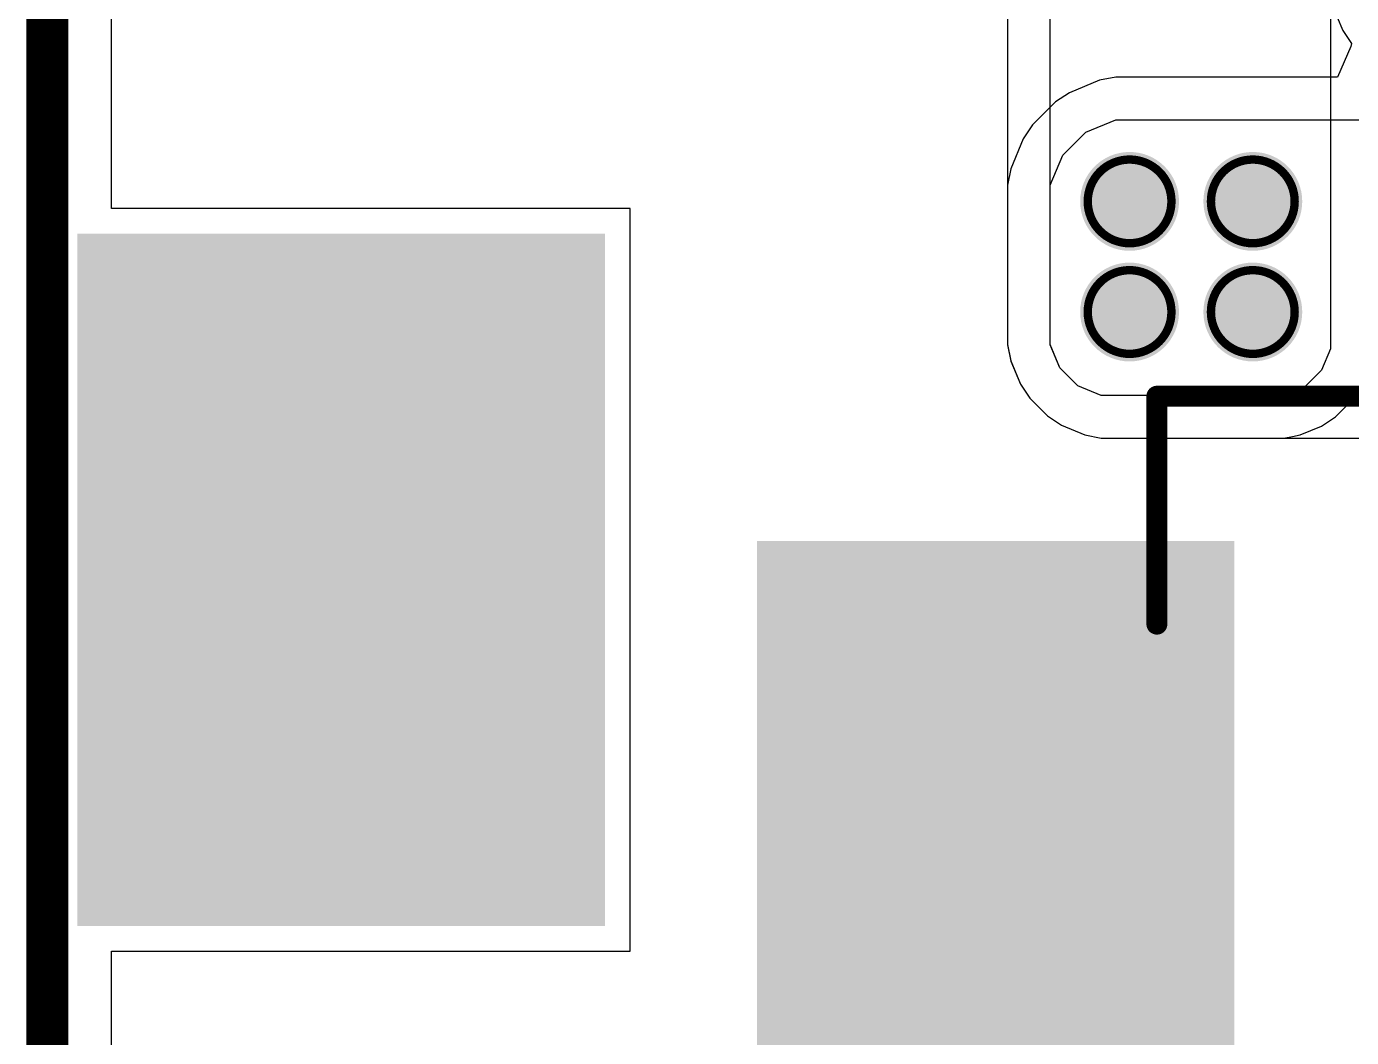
# Model space of a CAD drawing. Header units: inches. Extents: x -0.05 to 7.01, y -0.08 to 1.98.
# Drawn here: x -0.005 to 0.3116, y 0.3636 to 0.6052 of the extents above; entities that cross this region are included whole.
import ezdxf

# ---------------------------------------------------------------- set-up
doc = ezdxf.new("R2010")
doc.units = ezdxf.units.IN
doc.header["$MEASUREMENT"] = 0
for name, color, linetype in [('Board Outline', 216, 'Continuous'), ('Bottom Layer', 5, 'Continuous'), ('Bottom Paste', 16, 'Continuous'), ('Bottom Solder', 6, 'Continuous'), ('Drill Drawing', 1, 'Continuous'), ('Top Layer', 1, 'Continuous'), ('Top Overlay', 2, 'Continuous'), ('Top Paste', 8, 'Continuous'), ('Top Solder', 216, 'Continuous'), ('Via Holes', 16, 'Continuous')]:
    doc.layers.add(name, color=color, linetype=linetype)

# ---------------------------------------------------------------- blocks, each defined once
blk = doc.blocks.new('USB_234_BCW_9')
at = {"layer": 'Top Layer'}
blk.add_hatch(color=1, dxfattribs=at).paths.add_polyline_path([(-0.33958, 0.07818), (-0.22958, 0.07818), (-0.22958, -0.13835), (-0.33958, -0.13835)])
at = {"layer": 'Top Paste'}
blk.add_hatch(color=8, dxfattribs=at).paths.add_polyline_path([(-0.33958, 0.07818), (-0.22958, 0.07818), (-0.22958, -0.13835), (-0.33958, -0.13835)])
at = {"layer": 'Top Solder'}
blk.add_hatch(color=216, dxfattribs=at).paths.add_polyline_path([(-0.34158, 0.08018), (-0.22758, 0.08018), (-0.22758, -0.14035), (-0.34158, -0.14035)])
at = {"layer": 'Top Overlay'}
for points in [[(-0.24606, 0.06028, 0.005, 0.005, 0), (-0.24606, 0.11476, 0.005, 0.005, 0)], [(-0.24606, 0.11476, 0.005, 0.005, 0), (-0.16461, 0.11476, 0.005, 0.005, 0)]]:
    blk.add_lwpolyline(points, format="xyseb", dxfattribs=at)
for points in [[(-0.24731, 0.11476, 0.0025, 0.0025, 1), (-0.24481, 0.11476, 0.0025, 0.0025, 1)], [(-0.24731, 0.11476, 0.0025, 0.0025, 1), (-0.24481, 0.11476, 0.0025, 0.0025, 1)], [(-0.24731, 0.06028, 0.0025, 0.0025, 1), (-0.24481, 0.06028, 0.0025, 0.0025, 1)]]:
    blk.add_lwpolyline(points, format="xyseb", close=True, dxfattribs=at)

msp = doc.modelspace()

# ---------------------------------------------------------------- hatches: boundary and pattern name
at = {"layer": 'Bottom Layer'}
h = msp.add_hatch(color=5, dxfattribs=at)
edge = h.paths.add_edge_path()
edge.add_arc((0.25856, 0.56344), 0.01181, 0, 360)
h = msp.add_hatch(color=5, dxfattribs=at)
edge = h.paths.add_edge_path()
edge.add_arc((0.288, 0.56344), 0.01181, 0, 360)
msp.add_hatch(color=5, dxfattribs=at).paths.add_polyline_path([(0.12925, 0.39425), (0.01114, 0.39425), (0.01114, 0.55173), (0.12925, 0.55173)])
h = msp.add_hatch(color=5, dxfattribs=at)
edge = h.paths.add_edge_path()
edge.add_arc((0.25856, 0.537), 0.01181, 0, 360)
h = msp.add_hatch(color=5, dxfattribs=at)
edge = h.paths.add_edge_path()
edge.add_arc((0.288, 0.537), 0.01181, 0, 360)
at = {"layer": 'Bottom Paste'}
msp.add_hatch(color=16, dxfattribs=at).paths.add_polyline_path([(0.12925, 0.39425), (0.01114, 0.39425), (0.01114, 0.55173), (0.12925, 0.55173)])
at = {"layer": 'Bottom Solder'}
msp.add_hatch(color=6, dxfattribs=at).paths.add_polyline_path([(0.13325, 0.39025), (0.00714, 0.39025), (0.00714, 0.55573), (0.13325, 0.55573)])
at = {"layer": 'Top Layer'}
h = msp.add_hatch(color=1, dxfattribs=at)
edge = h.paths.add_edge_path()
edge.add_arc((0.25856, 0.56344), 0.01181, 0, 360)
h = msp.add_hatch(color=1, dxfattribs=at)
edge = h.paths.add_edge_path()
edge.add_arc((0.288, 0.56344), 0.01181, 0, 360)
msp.add_hatch(color=1, dxfattribs=at).paths.add_polyline_path([(0.01114, 0.55173), (0.12925, 0.55173), (0.12925, 0.39425), (0.01114, 0.39425)])
h = msp.add_hatch(color=1, dxfattribs=at)
edge = h.paths.add_edge_path()
edge.add_arc((0.25856, 0.537), 0.01181, 0, 360)
h = msp.add_hatch(color=1, dxfattribs=at)
edge = h.paths.add_edge_path()
edge.add_arc((0.288, 0.537), 0.01181, 0, 360)
at = {"layer": 'Top Paste'}
msp.add_hatch(color=8, dxfattribs=at).paths.add_polyline_path([(0.01114, 0.55173), (0.12925, 0.55173), (0.12925, 0.39425), (0.01114, 0.39425)])
at = {"layer": 'Top Solder'}
msp.add_hatch(color=216, dxfattribs=at).paths.add_polyline_path([(0.00714, 0.55573), (0.13325, 0.55573), (0.13325, 0.39025), (0.00714, 0.39025)])
at = {"layer": 'Via Holes'}
h = msp.add_hatch(color=7, dxfattribs=at)
edge = h.paths.add_edge_path()
edge.add_arc((0.25856, 0.56344), 0.00591, 0, 360)
h = msp.add_hatch(color=7, dxfattribs=at)
edge = h.paths.add_edge_path()
edge.add_arc((0.288, 0.56344), 0.00591, 0, 360)
h = msp.add_hatch(color=7, dxfattribs=at)
edge = h.paths.add_edge_path()
edge.add_arc((0.25856, 0.537), 0.00591, 0, 360)
h = msp.add_hatch(color=7, dxfattribs=at)
edge = h.paths.add_edge_path()
edge.add_arc((0.288, 0.537), 0.00591, 0, 360)

# ---------------------------------------------------------------- linework, layer by layer
at = {"layer": 'Board Outline'}
msp.add_lwpolyline([(0, 0, 0.01, 0.01, 0), (0, 0.86614, 0.01, 0.01, 0)], format="xyseb", dxfattribs=at)
at = {"layer": 'Bottom Layer'}
for p, q in [((0.01529, 0.56173), (0.01529, 0.85085)), ((0.22942, 0.6516), (0.22942, 0.5322)), ((0.23961, 0.5322), (0.23961, 0.65199)), ((0.30654, 0.64831), (0.30654, 0.53097)), ((0.13925, 0.56173), (0.01529, 0.56173)), ((0.13925, 0.38425), (0.13925, 0.56173)), ((0.22942, 0.5322), (0.22942, 0.52919)), ((0.23961, 0.52919), (0.23961, 0.5322)), ((0.22942, 0.52919), (0.23019, 0.52529)), ((0.24192, 0.52362), (0.23961, 0.52919)), ((0.30654, 0.53097), (0.30654, 0.5282)), ((0.30654, 0.5282), (0.30442, 0.52308)), ((0.23019, 0.52529), (0.2325, 0.51972)), ((0.24618, 0.51936), (0.24192, 0.52362)), ((0.30442, 0.52308), (0.30051, 0.51917)), ((0.2325, 0.51972), (0.23471, 0.51641)), ((0.25175, 0.51705), (0.24618, 0.51936)), ((0.23471, 0.51641), (0.23897, 0.51215)), ((0.25477, 0.51705), (0.25175, 0.51705)), ((0.29263, 0.51705), (0.25477, 0.51705)), ((0.29539, 0.51705), (0.29263, 0.51705)), ((0.30051, 0.51917), (0.29539, 0.51705)), ((0.30772, 0.51196), (0.31163, 0.51588)), ((0.23897, 0.51215), (0.24228, 0.50994)), ((0.24228, 0.50994), (0.24785, 0.50763)), ((0.29929, 0.50763), (0.30441, 0.50975)), ((0.30441, 0.50975), (0.30772, 0.51196)), ((0.24785, 0.50763), (0.25175, 0.50686)), ((0.25175, 0.50686), (0.25477, 0.50686)), ((0.25477, 0.50686), (0.29262, 0.50686)), ((0.29262, 0.50686), (0.29539, 0.50686)), ((0.29539, 0.50686), (0.29751, 0.50728)), ((0.29539, 0.50686), (0.29539, 0.50686)), ((0.29539, 0.50686), (0.29539, 0.50686)), ((0.29751, 0.50728), (0.29929, 0.50763)), ((0.29929, 0.50763), (0.29929, 0.50763)), ((0.29929, 0.50763), (0.29929, 0.50763)), ((0.01529, 0.34126), (0.01529, 0.38425)), ((0.01529, 0.38425), (0.13925, 0.38425))]:
    msp.add_line(p, q, dxfattribs=at)
at = {"layer": 'Drill Drawing'}
for points in [[(0.26856, 0.56344, 0.002, 0.002, 1), (0.24856, 0.56344, 0.002, 0.002, 1)], [(0.298, 0.56344, 0.002, 0.002, 1), (0.278, 0.56344, 0.002, 0.002, 1)], [(0.24806, 0.56344, 0.001, 0.001, 1), (0.24906, 0.56344, 0.001, 0.001, 1)], [(0.26806, 0.56344, 0.001, 0.001, 1), (0.26906, 0.56344, 0.001, 0.001, 1)], [(0.2775, 0.56344, 0.001, 0.001, 1), (0.2785, 0.56344, 0.001, 0.001, 1)], [(0.2975, 0.56344, 0.001, 0.001, 1), (0.2985, 0.56344, 0.001, 0.001, 1)], [(0.26856, 0.537, 0.002, 0.002, 1), (0.24856, 0.537, 0.002, 0.002, 1)], [(0.298, 0.537, 0.002, 0.002, 1), (0.278, 0.537, 0.002, 0.002, 1)], [(0.24806, 0.537, 0.001, 0.001, 1), (0.24906, 0.537, 0.001, 0.001, 1)], [(0.26806, 0.537, 0.001, 0.001, 1), (0.26906, 0.537, 0.001, 0.001, 1)], [(0.2775, 0.537, 0.001, 0.001, 1), (0.2785, 0.537, 0.001, 0.001, 1)], [(0.2975, 0.537, 0.001, 0.001, 1), (0.2985, 0.537, 0.001, 0.001, 1)]]:
    msp.add_lwpolyline(points, format="xyseb", close=True, dxfattribs=at)
at = {"layer": 'Top Layer'}
for p, q in [((0.01529, 0.56173), (0.01529, 0.85085)), ((0.30684, 0.61065), (0.30948, 0.60429)), ((0.30948, 0.60429), (0.31157, 0.60115)), ((0.31144, 0.60043), (0.3082, 0.59315)), ((0.31157, 0.60115), (0.31144, 0.60043)), ((0.25135, 0.59238), (0.24417, 0.58941)), ((0.25525, 0.59315), (0.25135, 0.59238)), ((0.3082, 0.59315), (0.25525, 0.59315)), ((0.24417, 0.58941), (0.24086, 0.5872)), ((0.24086, 0.5872), (0.23537, 0.58171)), ((0.24807, 0.57999), (0.25525, 0.58296)), ((0.25525, 0.58296), (0.39383, 0.58296)), ((0.23537, 0.58171), (0.23316, 0.5784)), ((0.24258, 0.5745), (0.24807, 0.57999)), ((0.23316, 0.5784), (0.23019, 0.57123)), ((0.23961, 0.56732), (0.24258, 0.5745)), ((0.23019, 0.57123), (0.22942, 0.56732)), ((0.22942, 0.56732), (0.22942, 0.52921)), ((0.23961, 0.52921), (0.23961, 0.56732)), ((0.13925, 0.56173), (0.01529, 0.56173)), ((0.13925, 0.38425), (0.13925, 0.56173)), ((0.22942, 0.52921), (0.23019, 0.52531)), ((0.24192, 0.52363), (0.23961, 0.52921)), ((0.23019, 0.52531), (0.2325, 0.51973)), ((0.24619, 0.51936), (0.24192, 0.52363)), ((0.2325, 0.51973), (0.23471, 0.51642)), ((0.25177, 0.51705), (0.24619, 0.51936)), ((0.23471, 0.51642), (0.23898, 0.51215)), ((0.32595, 0.51705), (0.25177, 0.51705)), ((0.23898, 0.51215), (0.24229, 0.50994)), ((0.24229, 0.50994), (0.24787, 0.50763)), ((0.24787, 0.50763), (0.25177, 0.50686)), ((0.25177, 0.50686), (0.32545, 0.50686)), ((0.01529, 0.34126), (0.01529, 0.38425)), ((0.01529, 0.38425), (0.13925, 0.38425))]:
    msp.add_line(p, q, dxfattribs=at)

# ---------------------------------------------------------------- block references
msp.add_blockref('USB_234_BCW_9', (0.51114, 0.40212))

doc.saveas('drawing.dxf')
